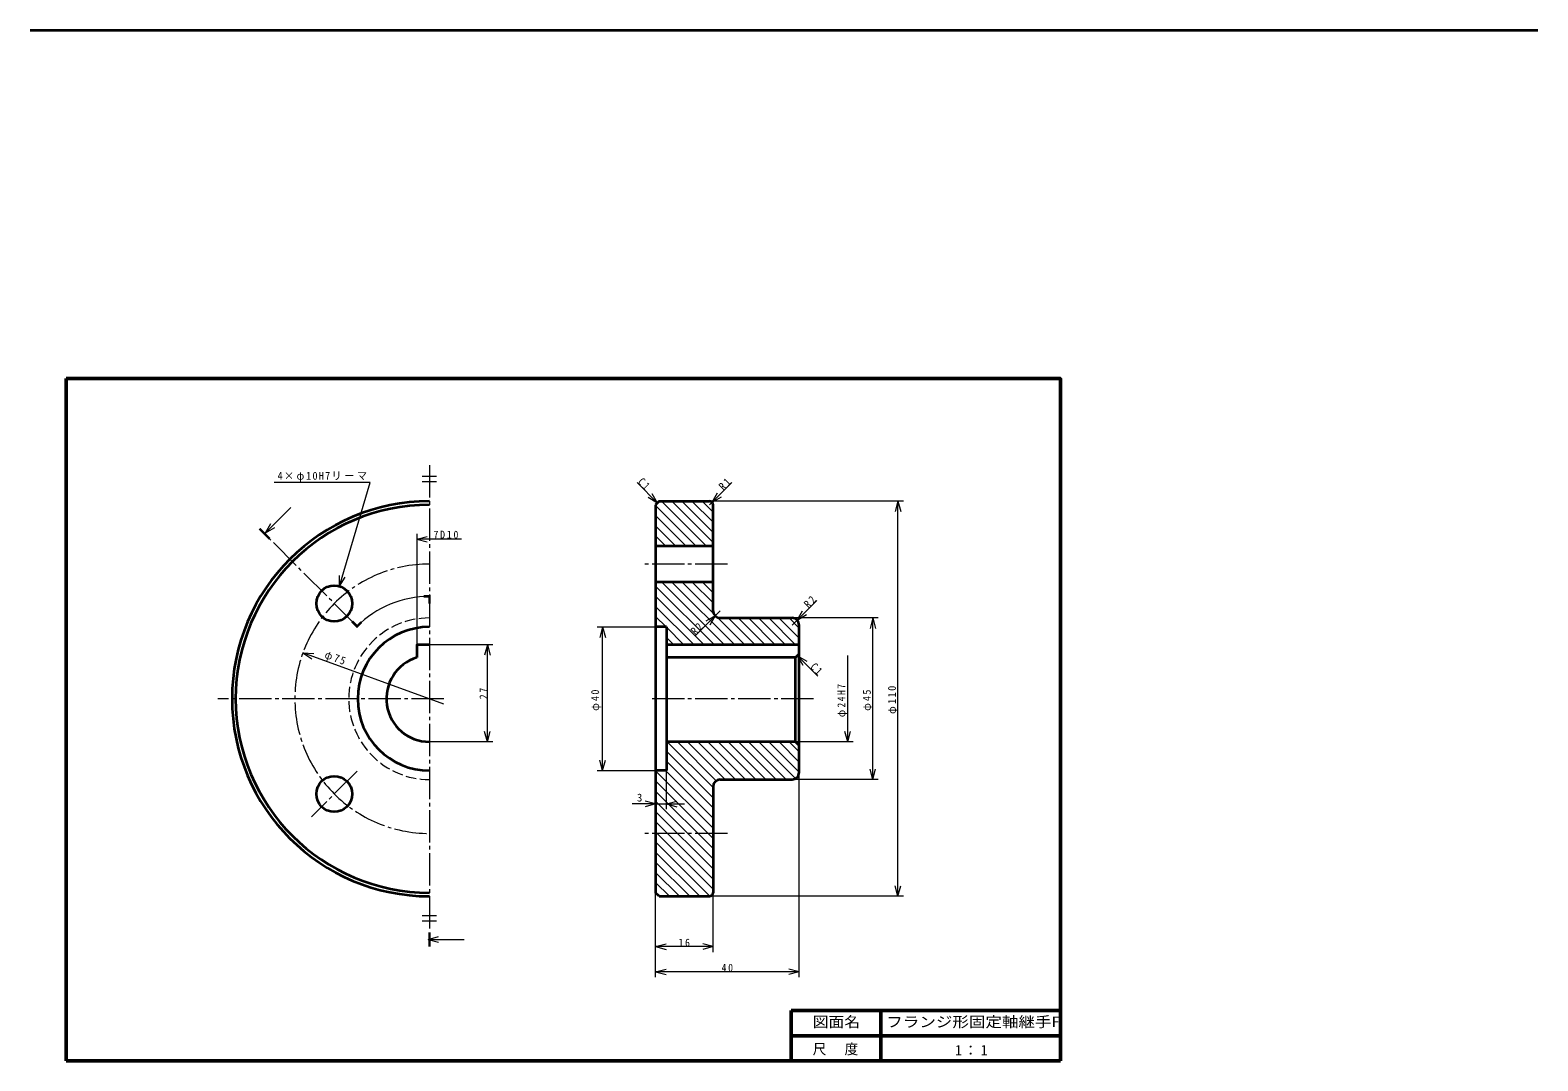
# Model space of a CAD drawing. Units: millimetres on the paper. Extents: x -148 to 272, y -95 to 192.
import ezdxf
from ezdxf.enums import TextEntityAlignment as Align

# ---------------------------------------------------------------- set-up
doc = ezdxf.new("R2010")
doc.units = ezdxf.units.MM
doc.linetypes.add('CHAIN2', pattern=[12, 9, -1, 1, -1])
doc.linetypes.add('DASHED3', pattern=[4, 3, -1])
for name, color, linetype, lineweight in [('0-0_中心線', 4, 'CHAIN2', 18), ('0-1_外形線', 7, 'Continuous', 35), ('0-2_かくれ線', 5, 'DASHED3', 18), ('0-3_寸法', 1, 'Continuous', 18), ('0-4_ハッチング', 4, 'Continuous', 18), ('0-F', 2, 'Continuous', 50)]:
    doc.layers.add(name, color=color, linetype=linetype, lineweight=lineweight)
doc.styles.add('ＭＳ ゴシック', font='')
doc.styles.get('ＭＳ ゴシック').set_extended_font_data('MS Gothic')

msp = doc.modelspace()

# ---------------------------------------------------------------- linework, layer by layer
at = {"layer": '0-0_中心線'}
for p, q in [((-37.259, 70.826), (-37.259, -59.174)), ((-57.411, 25.978), (-81.806, 50.374)), ((45.741, 43.326), (21.741, 43.326)), ((-33.259, 5.826), (-96.259, 5.826)), ((69.741, 5.826), (24.741, 5.826)), ((-57.411, -14.327), (-70.139, -27.055)), ((45.741, -31.674), (21.741, -31.674))]:
    msp.add_line(p, q, dxfattribs=at)
msp.add_arc((-37.259, 5.826), 37.5, 90, 270, dxfattribs=at)
at = {"layer": '0-1_外形線'}
for p, q in [((26.741, 60.826), (25.741, 59.826)), ((25.741, 59.826), (25.741, -48.174)), ((26.741, 60.826), (40.741, 60.826)), ((41.741, 30.326), (41.741, 59.826)), ((41.741, 48.326), (25.741, 48.326)), ((41.741, 38.326), (25.741, 38.326)), ((28.741, 25.826), (25.741, 25.826)), ((28.741, 25.826), (28.741, -14.174)), ((43.741, 28.326), (63.741, 28.326)), ((65.741, -14.674), (65.741, 26.326)), ((65.741, 20.826), (28.741, 20.826)), ((64.741, 17.304), (28.741, 17.304)), ((64.741, 17.304), (65.741, 18.304)), ((64.741, -6.174), (64.741, 17.304)), ((64.741, -6.174), (28.741, -6.174)), ((64.741, -6.174), (65.741, -7.174)), ((28.741, -14.174), (25.741, -14.174)), ((43.741, -16.674), (63.741, -16.674)), ((41.741, -18.674), (41.741, -48.174)), ((26.741, -49.174), (25.741, -48.174)), ((26.741, -49.174), (40.741, -49.174))]:
    msp.add_line(p, q, dxfattribs=at)
msp.add_lwpolyline([(-37.259, 20.826), (-40.759, 20.826), (-40.759, 17.304)], dxfattribs=at)
for centre in [(-63.775, 32.342), (-63.775, -20.691)]:
    msp.add_circle(centre, 5, dxfattribs=at)
for centre, radius, start, end in [((-37.259, 5.826), 55, 90, 270), ((-37.259, 5.826), 54, 90, 270), ((40.741, 59.826), 1, 0, 90), ((43.741, 30.326), 2, 180, 270), ((-37.259, 5.826), 20, 90, 270), ((63.741, 26.326), 2, 0, 90), ((-37.259, 5.826), 12, 106.95776, 270), ((43.741, -18.674), 2, 90, 180), ((63.741, -14.674), 2, 270, 0), ((40.741, -48.174), 1, 270, 0)]:
    msp.add_arc(centre, radius, start, end, dxfattribs=at)
at = {"layer": '0-2_かくれ線'}
msp.add_arc((-37.259, 5.826), 22.5, 90, 270, dxfattribs=at)
at = {"layer": '0-3_寸法'}
for p, q in [((-35.259, 67.736), (-39.259, 67.736)), ((-35.259, 66.236), (-39.259, 66.236)), ((26.241, 60.326), (20.554, 66.013)), ((41.449, 60.533), (46.929, 66.013)), ((41.449, 60.533), (42.949, 63.131)), ((-82.973, 52.035), (-75.902, 59.106)), ((26.241, 60.326), (23.643, 61.826)), ((26.241, 60.326), (24.741, 62.924)), ((94.746, 60.826), (40.741, 60.826)), ((40.741, 59.826), (41.449, 60.533)), ((41.449, 60.533), (44.047, 62.033)), ((93.246, 60.826), (92.469, 57.928)), ((93.246, -49.174), (93.246, 60.826)), ((93.246, 60.826), (94.022, 57.928)), ((-82.973, 52.035), (-81.473, 54.633)), ((-82.973, 52.035), (-80.375, 53.535)), ((-40.759, 51.776), (-40.759, 20.826)), ((-40.759, 50.276), (-37.861, 51.052)), ((-40.759, 50.276), (-37.861, 49.499)), ((-28.347, 50.276), (-40.759, 50.276)), ((-62.358, 37.137), (-62.281, 40.136)), ((-62.358, 37.137), (-60.792, 39.696)), ((43.741, 30.326), (42.327, 28.912)), ((65.156, 27.74), (70.636, 33.22)), ((65.156, 27.74), (66.656, 30.338)), ((9.465, 25.826), (25.741, 25.826)), ((10.965, 25.826), (10.188, 22.928)), ((10.965, -14.174), (10.965, 25.826)), ((10.965, 25.826), (11.741, 22.928)), ((42.327, 28.912), (36.847, 23.432)), ((42.327, 28.912), (39.729, 27.412)), ((42.327, 28.912), (40.827, 26.314)), ((87.746, 28.326), (63.741, 28.326)), ((63.741, 26.326), (65.156, 27.74)), ((65.156, 27.74), (67.754, 29.24)), ((86.246, 28.326), (85.469, 25.428)), ((86.246, -16.674), (86.246, 28.326)), ((86.246, 28.326), (87.022, 25.428)), ((-72.497, 18.652), (-70.04, 16.931)), ((-72.497, 18.652), (-69.508, 18.39)), ((-33.216, 4.355), (-72.497, 18.652)), ((-19.639, 20.826), (-37.259, 20.826)), ((-21.139, 20.826), (-21.916, 17.928)), ((-21.139, -6.174), (-21.139, 20.826)), ((-21.139, 20.826), (-20.363, 17.928)), ((70.929, 12.117), (65.241, 17.804)), ((65.241, 17.804), (66.741, 15.206)), ((65.241, 17.804), (67.84, 16.304)), ((79.246, -6.174), (79.246, 17.826)), ((-21.139, -6.174), (-21.916, -3.276)), ((-21.139, -6.174), (-20.363, -3.276)), ((79.246, -6.174), (78.469, -3.276)), ((79.246, -6.174), (80.022, -3.276)), ((-19.639, -6.174), (-37.259, -6.174)), ((80.746, -6.174), (64.741, -6.174)), ((10.965, -14.174), (10.188, -11.276)), ((10.965, -14.174), (11.741, -11.276)), ((9.465, -14.174), (25.741, -14.174)), ((28.741, -24.959), (28.741, -14.174)), ((87.746, -16.674), (63.741, -16.674)), ((65.741, -71.708), (65.741, -14.674)), ((86.246, -16.674), (85.469, -13.776)), ((86.246, -16.674), (87.022, -13.776)), ((25.741, -23.459), (19.229, -23.459)), ((25.741, -23.459), (22.844, -22.683)), ((25.741, -23.459), (22.844, -24.235)), ((25.741, -23.459), (28.741, -23.459)), ((28.741, -23.459), (31.639, -22.683)), ((28.741, -23.459), (33.741, -23.459)), ((28.741, -23.459), (31.639, -24.235)), ((25.741, -64.708), (25.741, -48.174)), ((25.741, -71.708), (25.741, -48.174)), ((94.746, -49.174), (40.741, -49.174)), ((41.741, -64.708), (41.741, -48.174)), ((93.246, -49.174), (92.469, -46.276)), ((93.246, -49.174), (94.022, -46.276)), ((-35.259, -54.585), (-39.259, -54.585)), ((-35.259, -56.085), (-39.259, -56.085)), ((-37.609, -61.174), (-34.711, -60.398)), ((-37.609, -61.174), (-27.609, -61.174)), ((-37.609, -61.174), (-34.711, -61.951)), ((25.741, -63.208), (28.639, -62.431)), ((41.741, -63.208), (38.844, -62.431)), ((41.741, -63.208), (25.741, -63.208)), ((25.741, -63.208), (28.639, -63.984)), ((41.741, -63.208), (38.844, -63.984)), ((25.741, -70.208), (28.639, -69.431)), ((65.741, -70.208), (25.741, -70.208)), ((25.741, -70.208), (28.639, -70.984)), ((65.741, -70.208), (62.844, -69.431)), ((65.741, -70.208), (62.844, -70.984))]:
    msp.add_line(p, q, dxfattribs=at)
msp.add_lwpolyline([(-62.358, 37.137), (-53.814, 66.048), (-80.481, 66.048)], dxfattribs=at)
msp.add_arc((-37.259, 5.826), 28.5, 90, 135, dxfattribs=at)
for points in [[(-81.559, 50.621), (-82.054, 50.126), (-84.387, 53.449), (-84.882, 52.954)], [(-36.909, 33.976), (-38.909, 33.976), (-36.909, 34.676), (-38.909, 34.676)], [(-36.909, 34.326), (-36.909, 32.326), (-37.609, 34.326), (-37.609, 32.326)], [(-57.164, 26.226), (-57.659, 25.731), (-58.578, 27.64), (-59.073, 27.145)], [(-57.411, 25.483), (-57.906, 25.978), (-55.997, 26.898), (-56.492, 27.393)], [(-36.909, -59.174), (-36.909, -63.174), (-37.609, -59.174), (-37.609, -63.174)]]:
    msp.add_solid(points, dxfattribs=at)
at = {"layer": '0-4_ハッチング'}
for p, q in [((25.741, 59.64), (37.055, 48.326)), ((27.384, 60.826), (39.884, 48.326)), ((30.212, 60.826), (41.741, 49.296)), ((33.04, 60.826), (41.741, 52.125)), ((35.869, 60.826), (41.741, 54.953)), ((38.697, 60.826), (41.741, 57.782)), ((25.741, 56.811), (34.227, 48.326)), ((25.741, 53.983), (31.398, 48.326)), ((25.741, 51.154), (28.57, 48.326)), ((27.443, 38.326), (44.943, 20.826)), ((30.271, 38.326), (47.771, 20.826)), ((33.099, 38.326), (41.916, 29.51)), ((35.928, 38.326), (41.741, 32.512)), ((38.756, 38.326), (41.741, 35.341)), ((41.585, 38.326), (41.741, 38.169)), ((25.741, 37.198), (42.114, 20.826)), ((25.741, 34.37), (39.286, 20.826)), ((25.741, 31.542), (36.457, 20.826)), ((25.741, 28.713), (28.629, 25.826)), ((25.741, 25.885), (25.8, 25.826)), ((28.741, 25.713), (33.629, 20.826)), ((42.925, 28.5), (50.599, 20.826)), ((45.928, 28.326), (53.428, 20.826)), ((48.756, 28.326), (56.256, 20.826)), ((51.585, 28.326), (59.085, 20.826)), ((54.413, 28.326), (61.913, 20.826)), ((57.241, 28.326), (64.741, 20.826)), ((60.07, 28.326), (65.741, 22.654)), ((62.898, 28.326), (65.741, 25.483)), ((28.741, 22.885), (30.8, 20.826)), ((28.996, -6.174), (41.741, -18.919)), ((31.825, -6.174), (42.649, -16.999)), ((34.653, -6.174), (45.153, -16.674)), ((37.482, -6.174), (47.982, -16.674)), ((40.31, -6.174), (50.81, -16.674)), ((43.138, -6.174), (53.638, -16.674)), ((45.967, -6.174), (56.467, -16.674)), ((48.795, -6.174), (59.295, -16.674)), ((51.624, -6.174), (62.124, -16.674)), ((54.452, -6.174), (64.705, -16.427)), ((57.281, -6.174), (65.741, -14.635)), ((60.109, -6.174), (65.741, -11.807)), ((62.937, -6.174), (65.741, -8.978)), ((28.741, -8.748), (41.741, -21.748)), ((28.741, -11.576), (41.741, -24.576)), ((25.741, -14.233), (41.741, -30.233)), ((28.511, -14.174), (41.741, -27.405)), ((25.741, -17.061), (41.741, -33.061)), ((25.741, -19.89), (41.741, -35.89)), ((25.741, -22.718), (41.741, -38.718)), ((25.741, -25.547), (41.741, -41.547)), ((25.741, -28.375), (41.741, -44.375)), ((25.741, -31.204), (41.741, -47.204)), ((25.741, -34.032), (40.875, -49.165)), ((25.741, -36.86), (38.055, -49.174)), ((25.741, -39.689), (35.227, -49.174)), ((25.741, -42.517), (32.398, -49.174)), ((25.741, -45.346), (29.57, -49.174))]:
    msp.add_line(p, q, dxfattribs=at)
at = {"layer": '0-F', "color": 7, "lineweight": 35}
msp.add_line((-148.5, 192), (271.5, 192), dxfattribs=at)
at = {"layer": '0-F'}
for p, q in [((-138.5, -95), (-138.5, 95)), ((63.5, -81), (63.5, -95)), ((138.5, -81), (63.5, -81)), ((88.5, -81), (88.5, -95)), ((138.5, -88), (63.5, -88)), ((138.5, -95), (-138.5, -95))]:
    msp.add_line(p, q, dxfattribs=at)
msp.add_lwpolyline([(-138.5, 95), (138.5, 95), (138.5, -95)], dxfattribs=at)

# ---------------------------------------------------------------- texts
at = {"layer": '0-3_寸法', "color": 7, "style": 'ＭＳ ゴシック'}
msp.add_text('3', height=2.199, dxfattribs=at).set_placement((20.535, -23.459), align=Align.BOTTOM_LEFT)
at = {"layer": '0-3_寸法', "color": 7, "char_height": 2.199, "attachment_point": 7, "style": 'ＭＳ ゴシック'}
for s, insert in [('\\T1.24;\\W0.95;4×φ10H7リーマ', (-79.578, 66.215)), ('\\T1.38;\\W0.9;7D10', (-36.134, 50.392)), ('\\T1.36;\\W0.9;16', (32.116, -63.208)), ('\\T1.36;\\W0.9;40', (44.116, -70.208))]:
    msp.add_mtext(s, dxfattribs=dict(at, insert=insert))
for s, insert, rotation in [('\\T1.36;\\W0.9;C1', (20.585, 66.016), 315), ('\\T1.36;\\W0.9;R1', (44.631, 63.715), 45), ('\\T1.36;\\W0.9;R2', (68.338, 30.922), 45), ('\\T1.36;\\W0.9;R2', (36.847, 23.432), 45), ('\\T1.26;\\W0.95;φ75', (-66.894, 16.682), 340), ('\\T1.36;\\W0.9;C1', (68.621, 14.485), 315), ('\\T1.36;\\W0.9;27', (-21.11, 5.701), 90), ('\\T1.3;\\W0.9;φ24H7', (79.171, 0.701), 90), ('\\T1.29;\\W0.95;φ110', (93.261, 1.576), 90), ('\\T1.26;\\W0.95;φ40', (10.585, 2.451), 90), ('\\T1.26;\\W0.95;φ45', (86.272, 2.451), 90)]:
    msp.add_mtext(s, dxfattribs=dict(at, insert=insert, rotation=rotation))
at = {"layer": '0-F', "color": 7, "style": 'ＭＳ ゴシック'}
for s, width, p in [('図面名', 1.1, (69.5, -86.5)), ('フランジ形固定軸継手F', 1.15, (90, -86.5))]:
    msp.add_text(s, height=2.933, dxfattribs=dict(at, width=width)).set_placement(p, align=Align.BOTTOM_LEFT)
at = {"layer": '0-F', "color": 7, "char_height": 2.933, "attachment_point": 7, "style": 'ＭＳ ゴシック'}
for s, insert in [('\\T1.17;\\W0.95;尺\\~\\~度', (69.5, -93.5)), ('\\T1.19;1：1', (109.125, -93.5))]:
    msp.add_mtext(s, dxfattribs=dict(at, insert=insert))

doc.saveas('drawing.dxf')
